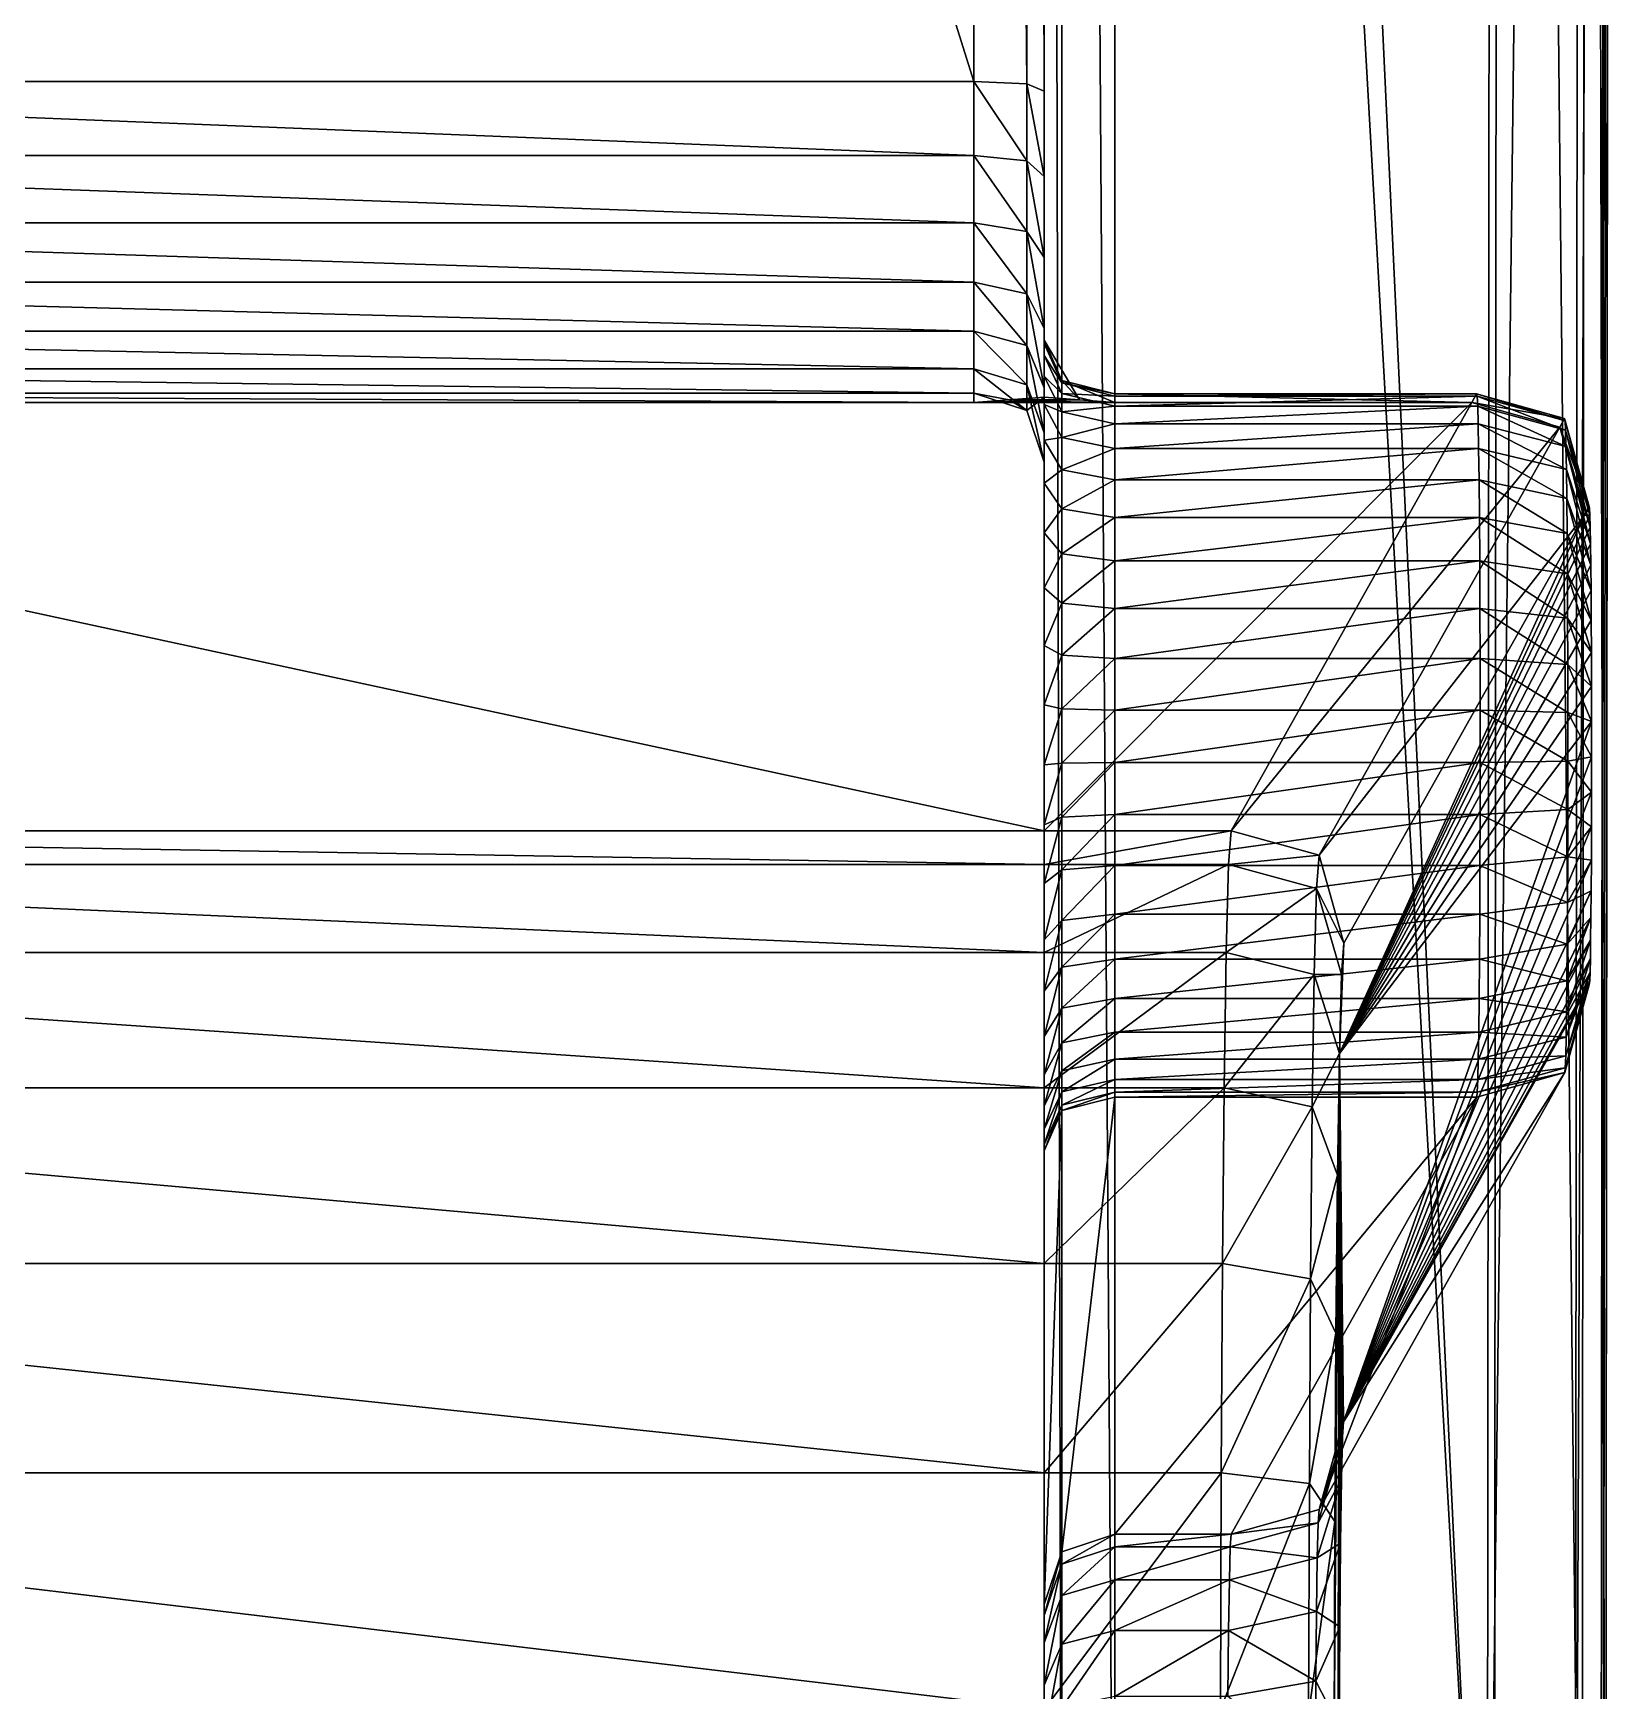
# Model space of a CAD drawing. Header units: metres. Extents: x -3624 to 1108, y -1406 to 909.
# Drawn here: x 1085.08 to 1107.54, y 517.28 to 540.84 of the extents above; entities that cross this region are included whole.
import ezdxf

# ---------------------------------------------------------------- set-up
doc = ezdxf.new("R2010")
doc.units = ezdxf.units.M

msp = doc.modelspace()

# ---------------------------------------------------------------- linework, layer by layer
for points in [[(1099.455, 508.727, 368.046), (1099.455, 785.077, 377.504), (1099.455, 899.025, 366.645)], [(1099.455, 508.727, 368.046), (1099.455, 899.025, 366.645), (1099.455, 874.83, 359.143)], [(1099.455, 508.727, 368.046), (1099.455, 874.83, 359.143), (1099.455, 874.009, 358.873)], [(1099.455, 508.727, 368.046), (1099.455, 874.009, 358.873), (1099.455, 873.226, 358.481)], [(1099.455, 763.264, 360.582), (1099.455, 508.727, 368.046), (1099.455, 873.226, 358.481)], [(1099.455, 509.396, 368.231), (1099.455, 647.085, 378.605), (1099.455, 785.077, 377.504)], [(1099.455, 509.035, 368.174), (1099.455, 509.396, 368.231), (1099.455, 785.077, 377.504)], [(1099.455, 508.727, 368.046), (1099.455, 509.035, 368.174), (1099.455, 785.077, 377.504)], [(1099.455, 763.264, 360.582), (1099.455, 759.889, 360.604), (1099.455, 508.727, 368.046)], [(1099.455, 759.889, 360.604), (1099.455, 647.079, 360.604), (1099.455, 508.727, 368.046)], [(1099.455, 509.396, 368.231), (1099.455, 632.676, 378.246), (1099.455, 647.085, 378.605)], [(1099.455, 647.079, 360.604), (1099.455, 643.704, 360.582), (1099.455, 508.727, 368.046)], [(1099.455, 643.704, 360.582), (1099.455, 640.326, 360.52), (1099.455, 508.727, 368.046)], [(1099.455, 640.326, 360.52), (1099.455, 636.949, 360.414), (1099.455, 508.727, 368.046)], [(1099.455, 636.949, 360.414), (1099.455, 633.574, 360.268), (1099.455, 508.727, 368.046)], [(1099.455, 633.574, 360.268), (1099.455, 630.201, 360.078), (1099.455, 508.727, 368.046)], [(1099.455, 509.396, 368.231), (1099.455, 625.485, 377.797), (1099.455, 632.676, 378.246)], [(1107.365, 509.109, 370.232), (1107.39, 501.162, 372.839), (1107.535, 632.208, 387.619)], [(1107.461, 621.672, 380.079), (1107.365, 509.109, 370.232), (1107.535, 632.208, 387.619)], [(1107.39, 501.162, 372.839), (1107.431, 508.689, 377.021), (1107.535, 632.208, 387.619)], [(1107.431, 508.689, 377.021), (1107.531, 624.783, 387.155), (1107.535, 632.208, 387.619)], [(1099.455, 630.201, 360.078), (1099.455, 626.83, 359.848), (1099.455, 508.727, 368.046)], [(1099.455, 626.83, 359.848), (1099.455, 623.466, 359.574), (1099.455, 532.138, 359.144)], [(1099.455, 626.83, 359.848), (1099.455, 532.138, 359.144), (1099.455, 508.727, 368.046)], [(1099.455, 509.396, 368.231), (1099.455, 621.891, 377.504), (1099.455, 625.485, 377.797)], [(1107.431, 508.689, 377.021), (1107.528, 621.07, 386.853), (1107.531, 624.783, 387.155)], [(1098.455, 540.155, 351.282), (1098.455, 623.55, 358.578), (1072.273, 623.55, 358.578)], [(1072.273, 623.55, 358.578), (1072.273, 540.155, 351.282), (1098.455, 540.155, 351.282)], [(1099.205, 540.12, 351.53), (1099.205, 623.529, 358.827), (1098.455, 623.55, 358.578)], [(1098.455, 623.55, 358.578), (1098.455, 540.155, 351.282), (1099.205, 540.12, 351.53)], [(1099.455, 540.015, 352.274), (1099.455, 623.466, 359.574), (1099.205, 623.529, 358.827)], [(1099.205, 623.529, 358.827), (1099.205, 540.12, 351.53), (1099.455, 540.015, 352.274)], [(1099.455, 623.466, 359.574), (1099.455, 540.015, 352.274), (1099.455, 535.055, 357.345)], [(1099.455, 623.466, 359.574), (1099.455, 535.055, 357.345), (1099.455, 534.445, 357.956)], [(1099.455, 623.466, 359.574), (1099.455, 534.445, 357.956), (1099.455, 533.742, 358.48)], [(1099.455, 623.466, 359.574), (1099.455, 533.742, 358.48), (1099.455, 532.958, 358.873)], [(1099.455, 623.466, 359.574), (1099.455, 532.958, 358.873), (1099.455, 532.138, 359.144)], [(1099.705, 509.35, 368.553), (1099.705, 621.828, 378.252), (1099.455, 621.891, 377.504)], [(1099.455, 621.891, 377.504), (1099.455, 509.396, 368.231), (1099.705, 509.35, 368.553)], [(1100.455, 509.335, 368.661), (1100.455, 621.807, 378.501), (1099.705, 621.828, 378.252)], [(1099.705, 621.828, 378.252), (1099.705, 509.35, 368.553), (1100.455, 509.335, 368.661)], [(1105.749, 509.335, 368.661), (1105.846, 621.807, 378.501), (1100.455, 621.807, 378.501)], [(1100.455, 621.807, 378.501), (1100.455, 509.335, 368.661), (1105.749, 509.335, 368.661)], [(1107.099, 621.777, 378.837), (1105.846, 621.807, 378.501), (1105.749, 509.335, 368.661)], [(1105.749, 509.335, 368.661), (1107.002, 509.286, 368.996), (1107.099, 621.777, 378.837)], [(1107.461, 621.672, 380.079), (1107.099, 621.777, 378.837), (1107.002, 509.286, 368.996)], [(1107.002, 509.286, 368.996), (1107.365, 509.109, 370.232), (1107.461, 621.672, 380.079)], [(1107.19, 620.964, 388.102), (1107.528, 621.07, 386.853), (1107.431, 508.689, 377.021)], [(1099.455, 620.935, 388.463), (1099.455, 508.463, 378.623), (1071.273, 508.463, 378.623)], [(1071.273, 508.463, 378.623), (1071.273, 620.935, 388.463), (1099.455, 620.935, 388.463)], [(1099.455, 620.935, 388.463), (1105.943, 620.935, 388.463), (1105.847, 508.463, 378.623)], [(1105.847, 508.463, 378.623), (1099.455, 508.463, 378.623), (1099.455, 620.935, 388.463)], [(1107.093, 508.513, 378.264), (1105.847, 508.463, 378.623), (1105.943, 620.935, 388.463)], [(1105.943, 620.935, 388.463), (1107.19, 620.964, 388.102), (1107.093, 508.513, 378.264)], [(1107.431, 508.689, 377.021), (1107.093, 508.513, 378.264), (1107.19, 620.964, 388.102)], [(1098.455, 539.103, 351.074), (1098.455, 540.155, 351.282), (1072.273, 540.155, 351.282)], [(1072.273, 540.155, 351.282), (1072.273, 539.103, 351.074), (1098.455, 539.103, 351.074)], [(1098.455, 540.155, 351.282), (1098.455, 539.103, 351.074), (1099.205, 539.028, 351.315)], [(1099.205, 539.028, 351.315), (1099.205, 540.12, 351.53), (1098.455, 540.155, 351.282)], [(1099.455, 538.804, 352.035), (1099.455, 540.015, 352.274), (1099.205, 540.12, 351.53)], [(1099.205, 540.12, 351.53), (1099.205, 539.028, 351.315), (1099.455, 538.804, 352.035)], [(1099.455, 540.015, 352.274), (1099.455, 538.804, 352.035), (1099.455, 535.055, 357.345)], [(1098.455, 538.145, 350.661), (1098.455, 539.103, 351.074), (1072.273, 539.103, 351.074)], [(1072.273, 539.103, 351.074), (1072.273, 538.145, 350.661), (1098.455, 538.145, 350.661)], [(1099.205, 538.021, 350.88), (1099.205, 539.028, 351.315), (1098.455, 539.103, 351.074)], [(1098.455, 539.103, 351.074), (1098.455, 538.145, 350.661), (1099.205, 538.021, 350.88)], [(1099.455, 537.652, 351.537), (1099.455, 538.804, 352.035), (1099.205, 539.028, 351.315)], [(1099.205, 539.028, 351.315), (1099.205, 538.021, 350.88), (1099.455, 537.652, 351.537)], [(1099.455, 538.804, 352.035), (1099.455, 537.652, 351.537), (1099.455, 535.565, 356.657)], [(1099.455, 538.804, 352.035), (1099.455, 535.565, 356.657), (1099.455, 535.055, 357.345)], [(1098.455, 537.304, 350.067), (1098.455, 538.145, 350.661), (1072.273, 538.145, 350.661)], [(1072.273, 538.145, 350.661), (1072.273, 537.304, 350.067), (1098.455, 537.304, 350.067)], [(1099.205, 537.138, 350.256), (1099.205, 538.021, 350.88), (1098.455, 538.145, 350.661)], [(1098.455, 538.145, 350.661), (1098.455, 537.304, 350.067), (1099.205, 537.138, 350.256)], [(1099.455, 536.643, 350.824), (1099.455, 537.652, 351.537), (1099.205, 538.021, 350.88)], [(1099.205, 538.021, 350.88), (1099.205, 537.138, 350.256), (1099.455, 536.643, 350.824)], [(1099.455, 537.652, 351.537), (1099.455, 536.643, 350.824), (1099.455, 536.258, 355.098)], [(1099.455, 537.652, 351.537), (1099.455, 536.258, 355.098), (1099.455, 535.968, 355.904)], [(1099.455, 537.652, 351.537), (1099.455, 535.968, 355.904), (1099.455, 535.565, 356.657)], [(1098.455, 536.604, 349.316), (1098.455, 537.304, 350.067), (1072.273, 537.304, 350.067)], [(1072.273, 537.304, 350.067), (1072.273, 536.604, 349.316), (1098.455, 536.604, 349.316)], [(1099.205, 536.404, 349.468), (1099.205, 537.138, 350.256), (1098.455, 537.304, 350.067)], [(1098.455, 537.304, 350.067), (1098.455, 536.604, 349.316), (1099.205, 536.404, 349.468)], [(1099.455, 535.803, 349.923), (1099.455, 536.643, 350.824), (1099.205, 537.138, 350.256)], [(1099.205, 537.138, 350.256), (1099.205, 536.404, 349.468), (1099.455, 535.803, 349.923)], [(1098.455, 536.07, 348.437), (1098.455, 536.604, 349.316), (1072.273, 536.604, 349.316)], [(1072.273, 536.604, 349.316), (1072.273, 536.07, 348.437), (1098.455, 536.07, 348.437)], [(1099.205, 535.843, 348.545), (1099.205, 536.404, 349.468), (1098.455, 536.604, 349.316)], [(1098.455, 536.604, 349.316), (1098.455, 536.07, 348.437), (1099.205, 535.843, 348.545)], [(1099.455, 536.643, 350.824), (1099.455, 535.803, 349.923), (1099.455, 536.429, 354.251)], [(1099.455, 536.643, 350.824), (1099.455, 536.429, 354.251), (1099.455, 536.258, 355.098)], [(1099.455, 534.746, 347.681), (1099.455, 535.668, 347.457), (1099.455, 536.477, 353.411)], [(1099.455, 535.161, 348.867), (1099.455, 534.746, 347.681), (1099.455, 536.477, 353.411)], [(1099.455, 535.161, 348.867), (1099.455, 536.477, 353.411), (1099.455, 536.429, 354.251)], [(1099.455, 536.429, 354.251), (1099.455, 536.477, 353.411), (1099.705, 535.905, 353.404)], [(1099.955, 535.63, 346.923), (1099.705, 535.905, 353.404), (1099.455, 536.477, 353.411)], [(1099.455, 536.477, 353.411), (1099.455, 535.668, 347.457), (1099.955, 535.63, 346.923)], [(1099.455, 535.161, 348.867), (1099.455, 535.803, 349.923), (1099.205, 536.404, 349.468)], [(1099.205, 536.404, 349.468), (1099.205, 535.843, 348.545), (1099.455, 535.161, 348.867)], [(1099.455, 535.803, 349.923), (1099.455, 535.161, 348.867), (1099.455, 536.429, 354.251)], [(1099.455, 536.258, 355.098), (1099.455, 536.429, 354.251), (1099.705, 535.87, 354.185)], [(1099.705, 535.905, 353.404), (1099.705, 535.87, 354.185), (1099.455, 536.429, 354.251)], [(1099.455, 535.968, 355.904), (1099.455, 536.258, 355.098), (1099.705, 535.719, 354.95)], [(1099.705, 535.87, 354.185), (1099.705, 535.719, 354.95), (1099.455, 536.258, 355.098)], [(1098.455, 535.725, 347.451), (1098.455, 536.07, 348.437), (1072.273, 536.07, 348.437)], [(1072.273, 536.07, 348.437), (1072.273, 535.725, 347.451), (1098.455, 535.725, 347.451)], [(1099.205, 535.48, 347.509), (1099.205, 535.843, 348.545), (1098.455, 536.07, 348.437)], [(1098.455, 536.07, 348.437), (1098.455, 535.725, 347.451), (1099.205, 535.48, 347.509)], [(1099.455, 534.746, 347.681), (1099.455, 535.161, 348.867), (1099.205, 535.843, 348.545)], [(1099.205, 535.843, 348.545), (1099.205, 535.48, 347.509), (1099.455, 534.746, 347.681)], [(1099.455, 535.565, 356.657), (1099.455, 535.968, 355.904), (1099.705, 535.458, 355.678)], [(1099.705, 535.719, 354.95), (1099.705, 535.458, 355.678), (1099.455, 535.968, 355.904)], [(1099.705, 535.87, 354.185), (1099.705, 535.905, 353.404), (1100.455, 535.714, 353.401)], [(1100.455, 535.592, 346.388), (1100.455, 535.714, 353.401), (1099.705, 535.905, 353.404)], [(1099.705, 535.905, 353.404), (1099.955, 535.63, 346.923), (1100.455, 535.592, 346.388)], [(1099.705, 535.719, 354.95), (1099.705, 535.87, 354.185), (1100.455, 535.683, 354.163)], [(1100.455, 535.714, 353.401), (1100.455, 535.683, 354.163), (1099.705, 535.87, 354.185)], [(1070.273, 535.592, 346.388), (1065.197, 535.592, 346.388), (1105.53, 535.592, 346.388)], [(1099.455, 535.592, 346.388), (1105.53, 535.592, 346.388), (1065.197, 535.592, 346.388)], [(1065.197, 535.592, 346.388), (1071.273, 535.592, 346.388), (1099.455, 535.592, 346.388)], [(1071.273, 535.592, 346.388), (1070.273, 535.592, 346.388), (1100.455, 535.592, 346.388)], [(1105.53, 535.592, 346.388), (1100.455, 535.592, 346.388), (1070.273, 535.592, 346.388)], [(1072.273, 535.592, 346.388), (1071.273, 535.592, 346.388), (1099.455, 535.592, 346.388)], [(1100.455, 535.592, 346.388), (1099.455, 535.592, 346.388), (1071.273, 535.592, 346.388)], [(1099.455, 529.506, -2.281), (1099.455, 535.592, 346.388), (1071.273, 535.592, 346.388)], [(1071.273, 535.592, 346.388), (1071.273, 529.506, -2.281), (1099.455, 529.506, -2.281)], [(1098.455, 535.592, 346.388), (1098.455, 535.725, 347.451), (1072.273, 535.725, 347.451)], [(1072.273, 535.725, 347.451), (1072.273, 535.592, 346.388), (1098.455, 535.592, 346.388)], [(1099.455, 535.592, 346.388), (1098.455, 535.592, 346.388), (1072.273, 535.592, 346.388)], [(1098.955, 535.63, 346.923), (1099.205, 535.48, 347.509), (1098.455, 535.725, 347.451)], [(1098.455, 535.725, 347.451), (1098.455, 535.592, 346.388), (1098.955, 535.63, 346.923)], [(1098.455, 535.592, 346.388), (1099.205, 535.611, 346.655), (1098.955, 535.63, 346.923)], [(1098.455, 535.592, 346.388), (1099.455, 535.592, 346.388), (1099.205, 535.611, 346.655)], [(1099.205, 535.48, 347.509), (1098.955, 535.63, 346.923), (1099.455, 535.668, 347.457)], [(1099.955, 535.63, 346.923), (1099.455, 535.668, 347.457), (1098.955, 535.63, 346.923)], [(1098.955, 535.63, 346.923), (1099.205, 535.611, 346.655), (1099.955, 535.63, 346.923)], [(1099.455, 535.668, 347.457), (1099.455, 534.746, 347.681), (1099.205, 535.48, 347.509)], [(1100.455, 535.592, 346.388), (1099.955, 535.63, 346.923), (1099.205, 535.611, 346.655)], [(1099.205, 535.611, 346.655), (1099.455, 535.592, 346.388), (1100.455, 535.592, 346.388)], [(1099.455, 529.506, -2.281), (1102.109, 529.506, -2.281), (1105.53, 535.592, 346.388)], [(1105.53, 535.592, 346.388), (1099.455, 535.592, 346.388), (1099.455, 529.506, -2.281)], [(1099.455, 535.055, 357.345), (1099.455, 535.565, 356.657), (1099.705, 535.095, 356.358)], [(1099.705, 535.458, 355.678), (1099.705, 535.095, 356.358), (1099.455, 535.565, 356.657)], [(1099.705, 535.458, 355.678), (1099.705, 535.719, 354.95), (1100.455, 535.539, 354.901)], [(1100.455, 535.683, 354.163), (1100.455, 535.539, 354.901), (1099.705, 535.719, 354.95)], [(1100.455, 535.539, 354.901), (1100.455, 535.289, 355.603), (1099.705, 535.458, 355.678)], [(1105.599, 535.714, 353.401), (1105.607, 535.683, 354.163), (1100.455, 535.683, 354.163)], [(1100.455, 535.683, 354.163), (1100.455, 535.714, 353.401), (1105.599, 535.714, 353.401)], [(1105.53, 535.592, 346.388), (1105.599, 535.714, 353.401), (1100.455, 535.714, 353.401)], [(1100.455, 535.714, 353.401), (1100.455, 535.592, 346.388), (1105.53, 535.592, 346.388)], [(1105.607, 535.683, 354.163), (1105.614, 535.539, 354.901), (1100.455, 535.539, 354.901)], [(1100.455, 535.539, 354.901), (1100.455, 535.683, 354.163), (1105.607, 535.683, 354.163)], [(1105.614, 535.539, 354.901), (1105.621, 535.289, 355.603), (1100.455, 535.289, 355.603)], [(1100.455, 535.289, 355.603), (1100.455, 535.539, 354.901), (1105.614, 535.539, 354.901)], [(1106.78, 535.242, 346.382), (1105.53, 535.592, 346.388), (1102.109, 529.506, -2.281)], [(1106.849, 535.364, 353.385), (1105.599, 535.714, 353.401), (1105.53, 535.592, 346.388)], [(1105.53, 535.592, 346.388), (1106.78, 535.242, 346.382), (1106.849, 535.364, 353.385)], [(1106.856, 535.334, 354.11), (1105.607, 535.683, 354.163), (1105.599, 535.714, 353.401)], [(1105.599, 535.714, 353.401), (1106.849, 535.364, 353.385), (1106.856, 535.334, 354.11)], [(1106.863, 535.201, 354.796), (1105.614, 535.539, 354.901), (1105.607, 535.683, 354.163)], [(1105.607, 535.683, 354.163), (1106.856, 535.334, 354.11), (1106.863, 535.201, 354.796)], [(1106.869, 534.968, 355.448), (1105.621, 535.289, 355.603), (1105.614, 535.539, 354.901)], [(1105.614, 535.539, 354.901), (1106.863, 535.201, 354.796), (1106.869, 534.968, 355.448)], [(1099.705, 535.095, 356.358), (1099.705, 535.458, 355.678), (1100.455, 535.289, 355.603)], [(1100.455, 535.289, 355.603), (1100.455, 534.937, 356.258), (1099.705, 535.095, 356.358)], [(1105.621, 535.289, 355.603), (1105.627, 534.937, 356.258), (1100.455, 534.937, 356.258)], [(1100.455, 534.937, 356.258), (1100.455, 535.289, 355.603), (1105.621, 535.289, 355.603)], [(1106.875, 534.641, 356.058), (1105.627, 534.937, 356.258), (1105.621, 535.289, 355.603)], [(1105.621, 535.289, 355.603), (1106.869, 534.968, 355.448), (1106.875, 534.641, 356.058)], [(1107.199, 534.114, 353.367), (1106.849, 535.364, 353.385), (1106.78, 535.242, 346.382)], [(1107.205, 534.089, 353.96), (1106.856, 535.334, 354.11), (1106.849, 535.364, 353.385)], [(1106.849, 535.364, 353.385), (1107.199, 534.114, 353.367), (1107.205, 534.089, 353.96)], [(1107.21, 533.992, 354.461), (1106.863, 535.201, 354.796), (1106.856, 535.334, 354.11)], [(1106.856, 535.334, 354.11), (1107.205, 534.089, 353.96), (1107.21, 533.992, 354.461)], [(1099.705, 535.095, 356.358), (1099.705, 534.633, 356.978), (1099.455, 535.055, 357.345)], [(1099.455, 534.445, 357.956), (1099.455, 535.055, 357.345), (1099.705, 534.633, 356.978)], [(1099.705, 534.633, 356.978), (1099.705, 535.095, 356.358), (1100.455, 534.937, 356.258)], [(1102.109, 529.506, -2.281), (1103.359, 529.157, -2.267), (1106.78, 535.242, 346.382)], [(1107.131, 533.992, 346.4), (1106.78, 535.242, 346.382), (1103.359, 529.157, -2.267)], [(1106.78, 535.242, 346.382), (1107.131, 533.992, 346.4), (1107.199, 534.114, 353.367)], [(1107.214, 533.822, 354.937), (1106.869, 534.968, 355.448), (1106.863, 535.201, 354.796)], [(1106.863, 535.201, 354.796), (1107.21, 533.992, 354.461), (1107.214, 533.822, 354.937)], [(1100.455, 534.937, 356.258), (1100.455, 534.492, 356.856), (1099.705, 534.633, 356.978)], [(1105.627, 534.937, 356.258), (1105.633, 534.492, 356.856), (1100.455, 534.492, 356.856)], [(1100.455, 534.492, 356.856), (1100.455, 534.937, 356.258), (1105.627, 534.937, 356.258)], [(1106.881, 534.228, 356.613), (1105.633, 534.492, 356.856), (1105.627, 534.937, 356.258)], [(1105.627, 534.937, 356.258), (1106.875, 534.641, 356.058), (1106.881, 534.228, 356.613)], [(1107.219, 533.583, 355.382), (1106.875, 534.641, 356.058), (1106.869, 534.968, 355.448)], [(1106.869, 534.968, 355.448), (1107.214, 533.822, 354.937), (1107.219, 533.583, 355.382)], [(1099.705, 534.633, 356.978), (1099.705, 534.08, 357.527), (1099.455, 534.445, 357.956)], [(1099.705, 534.08, 357.527), (1099.705, 534.633, 356.978), (1100.455, 534.492, 356.856)], [(1107.223, 533.281, 355.788), (1106.881, 534.228, 356.613), (1106.875, 534.641, 356.058)], [(1106.875, 534.641, 356.058), (1107.219, 533.583, 355.382), (1107.223, 533.281, 355.788)], [(1099.455, 533.742, 358.48), (1099.455, 534.445, 357.956), (1099.705, 534.08, 357.527)], [(1100.455, 534.492, 356.856), (1100.455, 533.958, 357.384), (1099.705, 534.08, 357.527)], [(1105.633, 534.492, 356.856), (1105.638, 533.958, 357.384), (1100.455, 533.958, 357.384)], [(1100.455, 533.958, 357.384), (1100.455, 534.492, 356.856), (1105.633, 534.492, 356.856)], [(1106.886, 533.731, 357.105), (1105.638, 533.958, 357.384), (1105.633, 534.492, 356.856)], [(1105.633, 534.492, 356.856), (1106.881, 534.228, 356.613), (1106.886, 533.731, 357.105)], [(1107.226, 532.919, 356.146), (1106.886, 533.731, 357.105), (1106.881, 534.228, 356.613)], [(1106.881, 534.228, 356.613), (1107.223, 533.281, 355.788), (1107.226, 532.919, 356.146)], [(1107.205, 534.089, 353.96), (1107.199, 534.114, 353.367), (1107.131, 533.992, 346.4)], [(1099.705, 534.08, 357.527), (1099.705, 533.443, 357.994), (1099.455, 533.742, 358.48)], [(1099.705, 533.443, 357.994), (1099.705, 534.08, 357.527), (1100.455, 533.958, 357.384)], [(1100.455, 533.958, 357.384), (1100.455, 533.343, 357.832), (1099.705, 533.443, 357.994)], [(1105.638, 533.958, 357.384), (1105.643, 533.343, 357.832), (1100.455, 533.343, 357.832)], [(1100.455, 533.343, 357.832), (1100.455, 533.958, 357.384), (1105.638, 533.958, 357.384)], [(1103.359, 529.157, -2.267), (1103.71, 527.908, -2.177), (1107.131, 533.992, 346.4)], [(1107.131, 533.992, 346.4), (1103.71, 527.908, -2.177), (1103.648, 526.34, -8.534)], [(1107.21, 533.992, 354.461), (1107.131, 533.992, 346.4), (1103.648, 526.34, -8.534)], [(1107.214, 533.822, 354.937), (1107.21, 533.992, 354.461), (1103.648, 526.34, -8.534)], [(1106.89, 533.159, 357.521), (1105.643, 533.343, 357.832), (1105.638, 533.958, 357.384)], [(1105.638, 533.958, 357.384), (1106.886, 533.731, 357.105), (1106.89, 533.159, 357.521)], [(1107.21, 533.992, 354.461), (1107.205, 534.089, 353.96), (1107.131, 533.992, 346.4)], [(1099.455, 532.958, 358.873), (1099.455, 533.742, 358.48), (1099.705, 533.443, 357.994)], [(1107.219, 533.583, 355.382), (1107.214, 533.822, 354.937), (1103.648, 526.34, -8.534)], [(1107.229, 532.5, 356.451), (1106.89, 533.159, 357.521), (1106.886, 533.731, 357.105)], [(1106.886, 533.731, 357.105), (1107.226, 532.919, 356.146), (1107.229, 532.5, 356.451)], [(1099.705, 533.443, 357.994), (1099.705, 532.739, 358.355), (1099.455, 532.958, 358.873)], [(1099.705, 532.739, 358.355), (1099.705, 533.443, 357.994), (1100.455, 533.343, 357.832)], [(1107.223, 533.281, 355.788), (1107.219, 533.583, 355.382), (1103.648, 526.34, -8.534)], [(1100.455, 533.343, 357.832), (1100.455, 532.666, 358.182), (1099.705, 532.739, 358.355)], [(1105.643, 533.343, 357.832), (1105.646, 532.666, 358.182), (1100.455, 532.666, 358.182)], [(1100.455, 532.666, 358.182), (1100.455, 533.343, 357.832), (1105.643, 533.343, 357.832)], [(1107.226, 532.919, 356.146), (1107.223, 533.281, 355.788), (1103.648, 526.34, -8.534)], [(1106.893, 532.529, 357.846), (1105.646, 532.666, 358.182), (1105.643, 533.343, 357.832)], [(1105.643, 533.343, 357.832), (1106.89, 533.159, 357.521), (1106.893, 532.529, 357.846)], [(1107.232, 532.04, 356.688), (1106.893, 532.529, 357.846), (1106.89, 533.159, 357.521)], [(1106.89, 533.159, 357.521), (1107.229, 532.5, 356.451), (1107.232, 532.04, 356.688)], [(1099.455, 532.138, 359.144), (1099.455, 532.958, 358.873), (1099.705, 532.739, 358.355)], [(1107.229, 532.5, 356.451), (1107.226, 532.919, 356.146), (1103.648, 526.34, -8.534)], [(1099.705, 532.739, 358.355), (1099.705, 532, 358.602), (1099.455, 532.138, 359.144)], [(1099.705, 532, 358.602), (1099.705, 532.739, 358.355), (1100.455, 532.666, 358.182)], [(1100.455, 532.666, 358.182), (1100.455, 531.954, 358.421), (1099.705, 532, 358.602)], [(1105.646, 532.666, 358.182), (1105.649, 531.954, 358.421), (1100.455, 531.954, 358.421)], [(1100.455, 531.954, 358.421), (1100.455, 532.666, 358.182), (1105.646, 532.666, 358.182)], [(1107.232, 532.04, 356.688), (1107.229, 532.5, 356.451), (1103.648, 526.34, -8.534)], [(1106.895, 531.867, 358.069), (1105.649, 531.954, 358.421), (1105.646, 532.666, 358.182)], [(1105.646, 532.666, 358.182), (1106.893, 532.529, 357.846), (1106.895, 531.867, 358.069)], [(1107.233, 531.557, 356.851), (1106.895, 531.867, 358.069), (1106.893, 532.529, 357.846)], [(1106.893, 532.529, 357.846), (1107.232, 532.04, 356.688), (1107.233, 531.557, 356.851)], [(1099.455, 532.138, 359.144), (1099.455, 531.294, 359.291), (1099.455, 508.727, 368.046)], [(1099.455, 531.294, 359.291), (1099.455, 532.138, 359.144), (1099.705, 532, 358.602)], [(1099.705, 532, 358.602), (1099.705, 531.238, 358.736), (1099.455, 531.294, 359.291)], [(1099.705, 531.238, 358.736), (1099.705, 532, 358.602), (1100.455, 531.954, 358.421)], [(1107.233, 531.557, 356.851), (1107.232, 532.04, 356.688), (1103.648, 526.34, -8.534)], [(1100.455, 531.954, 358.421), (1100.455, 531.22, 358.551), (1099.705, 531.238, 358.736)], [(1105.649, 531.954, 358.421), (1105.65, 531.22, 358.551), (1100.455, 531.22, 358.551)], [(1100.455, 531.22, 358.551), (1100.455, 531.954, 358.421), (1105.649, 531.954, 358.421)], [(1106.896, 531.185, 358.19), (1105.65, 531.22, 358.551), (1105.649, 531.954, 358.421)], [(1105.649, 531.954, 358.421), (1106.895, 531.867, 358.069), (1106.896, 531.185, 358.19)], [(1107.234, 531.059, 356.939), (1106.896, 531.185, 358.19), (1106.895, 531.867, 358.069)], [(1106.895, 531.867, 358.069), (1107.233, 531.557, 356.851), (1107.234, 531.059, 356.939)], [(1107.234, 531.059, 356.939), (1107.233, 531.557, 356.851), (1103.648, 526.34, -8.534)], [(1099.455, 531.294, 359.291), (1099.455, 530.441, 359.313), (1099.455, 508.727, 368.046)], [(1099.455, 530.441, 359.313), (1099.455, 531.294, 359.291), (1099.705, 531.238, 358.736)], [(1099.705, 531.238, 358.736), (1099.705, 530.468, 358.756), (1099.455, 530.441, 359.313)], [(1099.705, 530.468, 358.756), (1099.705, 531.238, 358.736), (1100.455, 531.22, 358.551)], [(1100.455, 531.22, 358.551), (1100.455, 530.477, 358.571), (1099.705, 530.468, 358.756)], [(1105.65, 531.22, 358.551), (1105.65, 530.477, 358.571), (1100.455, 530.477, 358.571)], [(1100.455, 530.477, 358.571), (1100.455, 531.22, 358.551), (1105.65, 531.22, 358.551)], [(1103.709, 521.106, -2.24), (1107.234, 531.059, 356.939), (1103.648, 526.34, -8.534)], [(1103.709, 521.106, -2.24), (1107.234, 530.554, 356.953), (1107.234, 531.059, 356.939)], [(1106.897, 530.493, 358.208), (1105.65, 530.477, 358.571), (1105.65, 531.22, 358.551)], [(1105.65, 531.22, 358.551), (1106.896, 531.185, 358.19), (1106.897, 530.493, 358.208)], [(1107.234, 530.554, 356.953), (1106.897, 530.493, 358.208), (1106.896, 531.185, 358.19)], [(1106.896, 531.185, 358.19), (1107.234, 531.059, 356.939), (1107.234, 530.554, 356.953)], [(1099.705, 530.468, 358.756), (1099.705, 529.7, 358.662), (1099.455, 529.59, 359.211)], [(1099.455, 529.59, 359.211), (1099.455, 530.441, 359.313), (1099.705, 530.468, 358.756)], [(1099.455, 530.441, 359.313), (1099.455, 529.59, 359.211), (1099.455, 508.727, 368.046)], [(1100.455, 530.477, 358.571), (1100.455, 529.737, 358.48), (1099.705, 529.7, 358.662)], [(1099.705, 529.7, 358.662), (1099.705, 530.468, 358.756), (1100.455, 530.477, 358.571)], [(1105.65, 530.477, 358.571), (1105.649, 529.737, 358.48), (1100.455, 529.737, 358.48)], [(1100.455, 529.737, 358.48), (1100.455, 530.477, 358.571), (1105.65, 530.477, 358.571)], [(1103.709, 521.106, -2.24), (1107.234, 530.052, 356.891), (1107.234, 530.554, 356.953)], [(1106.896, 529.806, 358.123), (1105.649, 529.737, 358.48), (1105.65, 530.477, 358.571)], [(1105.65, 530.477, 358.571), (1106.897, 530.493, 358.208), (1106.896, 529.806, 358.123)], [(1107.234, 530.052, 356.891), (1106.896, 529.806, 358.123), (1106.897, 530.493, 358.208)], [(1106.897, 530.493, 358.208), (1107.234, 530.554, 356.953), (1107.234, 530.052, 356.891)], [(1103.709, 521.106, -2.24), (1107.232, 529.561, 356.754), (1107.234, 530.052, 356.891)], [(1106.896, 529.806, 358.123), (1107.234, 530.052, 356.891), (1107.232, 529.561, 356.754)], [(1099.705, 529.7, 358.662), (1099.705, 528.949, 358.454), (1099.455, 528.757, 358.984)], [(1099.455, 528.757, 358.984), (1099.455, 529.59, 359.211), (1099.705, 529.7, 358.662)], [(1100.455, 529.737, 358.48), (1100.455, 529.013, 358.278), (1099.705, 528.949, 358.454)], [(1099.705, 528.949, 358.454), (1099.705, 529.7, 358.662), (1100.455, 529.737, 358.48)], [(1105.649, 529.737, 358.48), (1105.647, 529.013, 358.278), (1100.455, 529.013, 358.278)], [(1100.455, 529.013, 358.278), (1100.455, 529.737, 358.48), (1105.649, 529.737, 358.48)], [(1106.894, 529.133, 357.935), (1105.647, 529.013, 358.278), (1105.649, 529.737, 358.48)], [(1105.649, 529.737, 358.48), (1106.896, 529.806, 358.123), (1106.894, 529.133, 357.935)], [(1107.232, 529.561, 356.754), (1106.894, 529.133, 357.935), (1106.896, 529.806, 358.123)], [(1099.455, 529.025, -5.918), (1099.455, 529.506, -2.281), (1071.273, 529.506, -2.281)], [(1071.273, 529.506, -2.281), (1071.273, 529.025, -5.918), (1099.455, 529.025, -5.918)], [(1099.455, 529.59, 359.211), (1099.455, 528.757, 358.984), (1099.455, 508.727, 368.046)], [(1099.455, 529.025, -5.918), (1102.073, 529.025, -5.918), (1102.109, 529.506, -2.281)], [(1102.109, 529.506, -2.281), (1099.455, 529.506, -2.281), (1099.455, 529.025, -5.918)], [(1103.359, 529.157, -2.267), (1102.109, 529.506, -2.281), (1102.073, 529.025, -5.918)], [(1103.709, 521.106, -2.24), (1107.23, 529.089, 356.54), (1107.232, 529.561, 356.754)], [(1106.894, 529.133, 357.935), (1107.232, 529.561, 356.754), (1107.23, 529.089, 356.54)], [(1102.073, 529.025, -5.918), (1103.324, 528.683, -5.845), (1103.359, 529.157, -2.267)], [(1103.71, 527.908, -2.177), (1103.359, 529.157, -2.267), (1103.324, 528.683, -5.845)], [(1099.455, 527.775, -9.247), (1099.455, 529.025, -5.918), (1071.273, 529.025, -5.918)], [(1071.273, 529.025, -5.918), (1071.273, 527.775, -9.247), (1099.455, 527.775, -9.247)], [(1099.455, 527.775, -9.247), (1102.04, 527.775, -9.247), (1102.073, 529.025, -5.918)], [(1102.073, 529.025, -5.918), (1099.455, 529.025, -5.918), (1099.455, 527.775, -9.247)], [(1099.705, 528.949, 358.454), (1099.705, 528.228, 358.131), (1099.455, 527.954, 358.632)], [(1099.455, 527.954, 358.632), (1099.455, 528.757, 358.984), (1099.705, 528.949, 358.454)], [(1100.455, 529.013, 358.278), (1100.455, 528.319, 357.964), (1099.705, 528.228, 358.131)], [(1099.705, 528.228, 358.131), (1099.705, 528.949, 358.454), (1100.455, 529.013, 358.278)], [(1105.647, 529.013, 358.278), (1105.644, 528.319, 357.964), (1100.455, 528.319, 357.964)], [(1100.455, 528.319, 357.964), (1100.455, 529.013, 358.278), (1105.647, 529.013, 358.278)], [(1103.324, 528.683, -5.845), (1102.073, 529.025, -5.918), (1102.04, 527.775, -9.247)], [(1103.709, 521.106, -2.24), (1107.227, 528.654, 356.258), (1107.23, 529.089, 356.54)], [(1106.891, 528.487, 357.644), (1105.644, 528.319, 357.964), (1105.647, 529.013, 358.278)], [(1105.647, 529.013, 358.278), (1106.894, 529.133, 357.935), (1106.891, 528.487, 357.644)], [(1107.23, 529.089, 356.54), (1106.891, 528.487, 357.644), (1106.894, 529.133, 357.935)], [(1106.891, 528.487, 357.644), (1107.23, 529.089, 356.54), (1107.227, 528.654, 356.258)], [(1099.455, 528.757, 358.984), (1099.455, 527.954, 358.632), (1099.455, 508.727, 368.046)], [(1102.04, 527.775, -9.247), (1103.292, 527.461, -9.1), (1103.324, 528.683, -5.845)], [(1103.677, 527.463, -5.542), (1103.324, 528.683, -5.845), (1103.292, 527.461, -9.1)], [(1103.324, 528.683, -5.845), (1103.677, 527.463, -5.542), (1103.71, 527.908, -2.177)], [(1103.709, 521.106, -2.24), (1107.224, 528.274, 355.919), (1107.227, 528.654, 356.258)], [(1105.644, 528.319, 357.964), (1106.891, 528.487, 357.644), (1106.887, 527.894, 357.257)], [(1107.227, 528.654, 356.258), (1106.887, 527.894, 357.257), (1106.891, 528.487, 357.644)], [(1106.887, 527.894, 357.257), (1107.227, 528.654, 356.258), (1107.224, 528.274, 355.919)], [(1099.705, 528.228, 358.131), (1099.705, 527.566, 357.698), (1099.455, 527.224, 358.146)], [(1099.455, 527.224, 358.146), (1099.455, 527.954, 358.632), (1099.705, 528.228, 358.131)], [(1100.455, 528.319, 357.964), (1100.455, 527.68, 357.549), (1099.705, 527.566, 357.698)], [(1099.705, 527.566, 357.698), (1099.705, 528.228, 358.131), (1100.455, 528.319, 357.964)], [(1105.644, 528.319, 357.964), (1105.64, 527.68, 357.549), (1100.455, 527.68, 357.549)], [(1100.455, 527.68, 357.549), (1100.455, 528.319, 357.964), (1105.644, 528.319, 357.964)], [(1103.709, 521.106, -2.24), (1107.22, 527.951, 355.53), (1107.224, 528.274, 355.919)], [(1106.887, 527.894, 357.257), (1105.64, 527.68, 357.549), (1105.644, 528.319, 357.964)], [(1107.224, 528.274, 355.919), (1106.883, 527.372, 356.793), (1106.887, 527.894, 357.257)], [(1106.883, 527.372, 356.793), (1107.224, 528.274, 355.919), (1107.22, 527.951, 355.53)], [(1099.455, 525.853, -12.175), (1099.455, 527.775, -9.247), (1071.273, 527.775, -9.247)], [(1071.273, 527.775, -9.247), (1071.273, 525.853, -12.175), (1099.455, 525.853, -12.175)], [(1099.455, 527.954, 358.632), (1099.455, 527.224, 358.146), (1099.455, 508.727, 368.046)], [(1099.455, 525.853, -12.175), (1102.012, 525.853, -12.175), (1102.04, 527.775, -9.247)], [(1102.04, 527.775, -9.247), (1099.455, 527.775, -9.247), (1099.455, 525.853, -12.175)], [(1103.292, 527.461, -9.1), (1102.04, 527.775, -9.247), (1102.012, 525.853, -12.175)], [(1103.71, 527.908, -2.177), (1103.677, 527.463, -5.542), (1103.648, 526.34, -8.534)], [(1103.709, 521.106, -2.24), (1107.216, 527.689, 355.097), (1107.22, 527.951, 355.53)], [(1105.64, 527.68, 357.549), (1106.887, 527.894, 357.257), (1106.883, 527.372, 356.793)], [(1107.22, 527.951, 355.53), (1106.877, 526.93, 356.26), (1106.883, 527.372, 356.793)], [(1106.877, 526.93, 356.26), (1107.22, 527.951, 355.53), (1107.216, 527.689, 355.097)], [(1099.705, 527.566, 357.698), (1099.705, 526.985, 357.178), (1099.455, 526.583, 357.566)], [(1099.455, 526.583, 357.566), (1099.455, 527.224, 358.146), (1099.705, 527.566, 357.698)], [(1100.455, 527.68, 357.549), (1100.455, 527.12, 357.049), (1099.705, 526.985, 357.178)], [(1099.705, 526.985, 357.178), (1099.705, 527.566, 357.698), (1100.455, 527.68, 357.549)], [(1105.64, 527.68, 357.549), (1105.635, 527.12, 357.049), (1100.455, 527.12, 357.049)], [(1100.455, 527.12, 357.049), (1100.455, 527.68, 357.549), (1105.64, 527.68, 357.549)], [(1103.709, 521.106, -2.24), (1107.212, 527.495, 354.63), (1107.216, 527.689, 355.097)], [(1106.883, 527.372, 356.793), (1105.635, 527.12, 357.049), (1105.64, 527.68, 357.549)], [(1107.216, 527.689, 355.097), (1106.872, 526.572, 355.668), (1106.877, 526.93, 356.26)], [(1106.872, 526.572, 355.668), (1107.216, 527.689, 355.097), (1107.212, 527.495, 354.63)], [(1102.012, 525.853, -12.175), (1103.264, 525.582, -11.964), (1103.292, 527.461, -9.1)], [(1103.648, 526.34, -8.534), (1103.292, 527.461, -9.1), (1103.264, 525.582, -11.964)], [(1103.292, 527.461, -9.1), (1103.648, 526.34, -8.534), (1103.677, 527.463, -5.542)], [(1103.709, 521.106, -2.24), (1107.207, 527.371, 354.136), (1107.212, 527.495, 354.63)], [(1103.709, 521.106, -2.24), (1107.201, 527.317, 353.559), (1107.207, 527.371, 354.136)], [(1106.852, 526.068, 353.632), (1107.201, 527.317, 353.559), (1103.709, 521.106, -2.24)], [(1105.635, 527.12, 357.049), (1106.883, 527.372, 356.793), (1106.877, 526.93, 356.26)], [(1107.201, 527.317, 353.559), (1106.852, 526.068, 353.632), (1106.859, 526.135, 354.351)], [(1107.207, 527.371, 354.136), (1106.859, 526.135, 354.351), (1106.865, 526.305, 355.028)], [(1106.859, 526.135, 354.351), (1107.207, 527.371, 354.136), (1107.201, 527.317, 353.559)], [(1107.212, 527.495, 354.63), (1106.865, 526.305, 355.028), (1106.872, 526.572, 355.668)], [(1106.865, 526.305, 355.028), (1107.212, 527.495, 354.63), (1107.207, 527.371, 354.136)], [(1099.455, 527.224, 358.146), (1099.455, 526.583, 357.566), (1099.455, 508.727, 368.046)], [(1100.455, 527.12, 357.049), (1100.455, 526.644, 356.475), (1099.705, 526.492, 356.583)], [(1099.705, 526.492, 356.583), (1099.705, 526.985, 357.178), (1100.455, 527.12, 357.049)], [(1105.635, 527.12, 357.049), (1105.629, 526.644, 356.475), (1100.455, 526.644, 356.475)], [(1100.455, 526.644, 356.475), (1100.455, 527.12, 357.049), (1105.635, 527.12, 357.049)], [(1106.877, 526.93, 356.26), (1105.629, 526.644, 356.475), (1105.635, 527.12, 357.049)], [(1099.705, 526.985, 357.178), (1099.705, 526.492, 356.583), (1099.455, 526.038, 356.906)], [(1099.455, 526.038, 356.906), (1099.455, 526.583, 357.566), (1099.705, 526.985, 357.178)], [(1105.629, 526.644, 356.475), (1106.877, 526.93, 356.26), (1106.872, 526.572, 355.668)], [(1099.455, 526.583, 357.566), (1099.455, 526.038, 356.906), (1099.455, 508.727, 368.046)], [(1100.455, 526.644, 356.475), (1100.455, 526.259, 355.839), (1099.705, 526.093, 355.923)], [(1099.705, 526.093, 355.923), (1099.705, 526.492, 356.583), (1100.455, 526.644, 356.475)], [(1105.629, 526.644, 356.475), (1105.623, 526.259, 355.839), (1100.455, 526.259, 355.839)], [(1100.455, 526.259, 355.839), (1100.455, 526.644, 356.475), (1105.629, 526.644, 356.475)], [(1106.872, 526.572, 355.668), (1105.623, 526.259, 355.839), (1105.629, 526.644, 356.475)], [(1105.623, 526.259, 355.839), (1106.872, 526.572, 355.668), (1106.865, 526.305, 355.028)], [(1099.705, 526.492, 356.583), (1099.705, 526.093, 355.923), (1099.455, 525.596, 356.175)], [(1099.455, 525.596, 356.175), (1099.455, 526.038, 356.906), (1099.705, 526.492, 356.583)], [(1103.264, 525.582, -11.964), (1103.622, 524.612, -11.167), (1103.648, 526.34, -8.534)], [(1103.648, 526.34, -8.534), (1103.6, 522.365, -13.356), (1103.574, 516.668, -16.059)], [(1103.648, 526.34, -8.534), (1103.574, 516.668, -16.059), (1103.602, 504.457, -13.2)], [(1103.648, 526.34, -8.534), (1103.622, 524.612, -11.167), (1103.6, 522.365, -13.356)], [(1103.644, 516.776, -8.89), (1103.648, 526.34, -8.534), (1103.602, 504.457, -13.2)], [(1103.644, 516.776, -8.89), (1103.653, 518.193, -8.013), (1103.648, 526.34, -8.534)], [(1103.693, 520.89, -3.876), (1103.709, 521.106, -2.24), (1103.648, 526.34, -8.534)], [(1103.678, 520.294, -5.463), (1103.693, 520.89, -3.876), (1103.648, 526.34, -8.534)], [(1103.664, 519.38, -6.856), (1103.678, 520.294, -5.463), (1103.648, 526.34, -8.534)], [(1103.653, 518.193, -8.013), (1103.664, 519.38, -6.856), (1103.648, 526.34, -8.534)], [(1099.705, 526.093, 355.923), (1099.705, 525.795, 355.21), (1099.455, 525.264, 355.386)], [(1099.455, 525.264, 355.386), (1099.455, 525.596, 356.175), (1099.705, 526.093, 355.923)], [(1100.455, 526.259, 355.839), (1100.455, 525.972, 355.151), (1099.705, 525.795, 355.21)], [(1099.705, 525.795, 355.21), (1099.705, 526.093, 355.923), (1100.455, 526.259, 355.839)], [(1105.623, 526.259, 355.839), (1105.617, 525.972, 355.151), (1100.455, 525.972, 355.151)], [(1100.455, 525.972, 355.151), (1100.455, 526.259, 355.839), (1105.623, 526.259, 355.839)], [(1106.859, 526.135, 354.351), (1105.609, 525.79, 354.422), (1105.617, 525.972, 355.151)], [(1105.609, 525.79, 354.422), (1106.859, 526.135, 354.351), (1106.852, 526.068, 353.632)], [(1106.865, 526.305, 355.028), (1105.617, 525.972, 355.151), (1105.623, 526.259, 355.839)], [(1105.617, 525.972, 355.151), (1106.865, 526.305, 355.028), (1106.859, 526.135, 354.351)], [(1099.455, 523.356, -14.608), (1099.455, 525.853, -12.175), (1071.273, 525.853, -12.175)], [(1071.273, 525.853, -12.175), (1071.273, 523.356, -14.608), (1099.455, 523.356, -14.608)], [(1099.455, 526.038, 356.906), (1099.455, 525.596, 356.175), (1099.455, 508.727, 368.046)], [(1099.455, 523.356, -14.608), (1101.988, 523.356, -14.608), (1102.012, 525.853, -12.175)], [(1102.012, 525.853, -12.175), (1099.455, 525.853, -12.175), (1099.455, 523.356, -14.608)], [(1100.455, 525.972, 355.151), (1100.455, 525.79, 354.422), (1099.705, 525.604, 354.454)], [(1099.705, 525.604, 354.454), (1099.705, 525.795, 355.21), (1100.455, 525.972, 355.151)], [(1105.617, 525.972, 355.151), (1105.609, 525.79, 354.422), (1100.455, 525.79, 354.422)], [(1100.455, 525.79, 354.422), (1100.455, 525.972, 355.151), (1105.617, 525.972, 355.151)], [(1103.264, 525.582, -11.964), (1102.012, 525.853, -12.175), (1101.988, 523.356, -14.608)], [(1105.602, 525.718, 353.663), (1106.852, 526.068, 353.632), (1103.36, 519.857, -2.144)], [(1103.709, 521.106, -2.24), (1103.36, 519.857, -2.144), (1106.852, 526.068, 353.632)], [(1106.852, 526.068, 353.632), (1105.602, 525.718, 353.663), (1105.609, 525.79, 354.422)], [(1099.705, 525.795, 355.21), (1099.705, 525.604, 354.454), (1099.455, 525.049, 354.549)], [(1099.455, 525.049, 354.549), (1099.455, 525.264, 355.386), (1099.705, 525.795, 355.21)], [(1100.455, 525.79, 354.422), (1100.455, 525.718, 353.663), (1099.705, 525.528, 353.674)], [(1099.705, 525.528, 353.674), (1099.705, 525.604, 354.454), (1100.455, 525.79, 354.422)], [(1100.455, 525.718, 353.663), (1100.455, 519.508, -2.105), (1099.705, 519.258, -2.087)], [(1099.705, 519.258, -2.087), (1099.705, 525.528, 353.674), (1100.455, 525.718, 353.663)], [(1105.609, 525.79, 354.422), (1105.602, 525.718, 353.663), (1100.455, 525.718, 353.663)], [(1100.455, 525.718, 353.663), (1100.455, 525.79, 354.422), (1105.609, 525.79, 354.422)], [(1105.602, 525.718, 353.663), (1102.111, 519.508, -2.105), (1100.455, 519.508, -2.105)], [(1100.455, 519.508, -2.105), (1100.455, 525.718, 353.663), (1105.602, 525.718, 353.663)], [(1103.36, 519.857, -2.144), (1102.111, 519.508, -2.105), (1105.602, 525.718, 353.663)], [(1099.705, 525.604, 354.454), (1099.705, 525.528, 353.674), (1099.455, 524.957, 353.706)], [(1099.455, 524.957, 353.706), (1099.455, 525.049, 354.549), (1099.705, 525.604, 354.454)], [(1099.455, 525.596, 356.175), (1099.455, 525.264, 355.386), (1099.455, 508.727, 368.046)], [(1099.705, 525.528, 353.674), (1099.705, 519.258, -2.087), (1099.455, 518.509, -2.031)], [(1099.455, 518.509, -2.031), (1099.455, 524.957, 353.706), (1099.705, 525.528, 353.674)], [(1101.988, 523.356, -14.608), (1103.24, 523.139, -14.343), (1103.264, 525.582, -11.964)], [(1103.622, 524.612, -11.167), (1103.264, 525.582, -11.964), (1103.24, 523.139, -14.343)], [(1099.455, 525.264, 355.386), (1099.455, 525.049, 354.549), (1099.455, 508.727, 368.046)], [(1099.455, 525.049, 354.549), (1099.455, 524.957, 353.706), (1099.455, 508.727, 368.046)], [(1099.455, 524.957, 353.706), (1099.455, 518.509, -2.031), (1099.455, 517.962, -4.263)], [(1099.455, 524.957, 353.706), (1099.455, 517.962, -4.263), (1099.455, 514.606, -6.874)], [(1099.455, 524.957, 353.706), (1099.455, 514.606, -6.874), (1099.455, 508.509, -1.944)], [(1099.455, 524.957, 353.706), (1099.455, 508.509, -1.944), (1099.455, 508.727, 368.046)], [(1103.24, 523.139, -14.343), (1103.6, 522.365, -13.356), (1103.622, 524.612, -11.167)], [(1099.455, 520.379, -16.453), (1099.455, 523.356, -14.608), (1071.273, 523.356, -14.608)], [(1071.273, 523.356, -14.608), (1071.273, 520.379, -16.453), (1099.455, 520.379, -16.453)], [(1099.455, 520.379, -16.453), (1101.97, 520.379, -16.453), (1101.988, 523.356, -14.608)], [(1101.988, 523.356, -14.608), (1099.455, 523.356, -14.608), (1099.455, 520.379, -16.453)], [(1103.24, 523.139, -14.343), (1101.988, 523.356, -14.608), (1101.97, 520.379, -16.453)], [(1101.97, 520.379, -16.453), (1103.223, 520.228, -16.147), (1103.24, 523.139, -14.343)], [(1103.6, 522.365, -13.356), (1103.24, 523.139, -14.343), (1103.223, 520.228, -16.147)], [(1103.223, 520.228, -16.147), (1103.584, 519.687, -15.015), (1103.6, 522.365, -13.356)], [(1103.6, 522.365, -13.356), (1103.584, 519.687, -15.015), (1103.574, 516.668, -16.059)], [(1103.36, 519.857, -2.144), (1103.709, 521.106, -2.24), (1103.693, 520.89, -3.876)], [(1103.693, 520.89, -3.876), (1103.346, 519.669, -3.568), (1103.36, 519.857, -2.144)], [(1103.346, 519.669, -3.568), (1103.693, 520.89, -3.876), (1103.678, 520.294, -5.463)], [(1099.455, 517.018, -17.615), (1099.455, 520.379, -16.453), (1071.273, 520.379, -16.453)], [(1071.273, 520.379, -16.453), (1071.273, 517.018, -17.615), (1099.455, 517.018, -17.615)], [(1099.455, 517.018, -17.615), (1101.958, 517.018, -17.615), (1101.97, 520.379, -16.453)], [(1101.97, 520.379, -16.453), (1099.455, 520.379, -16.453), (1099.455, 517.018, -17.615)], [(1103.223, 520.228, -16.147), (1101.97, 520.379, -16.453), (1101.958, 517.018, -17.615)], [(1101.958, 517.018, -17.615), (1103.212, 516.941, -17.283), (1103.223, 520.228, -16.147)], [(1103.584, 519.687, -15.015), (1103.223, 520.228, -16.147), (1103.212, 516.941, -17.283)], [(1103.678, 520.294, -5.463), (1103.333, 519.173, -4.89), (1103.346, 519.669, -3.568)], [(1103.333, 519.173, -4.89), (1103.678, 520.294, -5.463), (1103.664, 519.38, -6.856)], [(1102.111, 519.508, -2.105), (1103.36, 519.857, -2.144), (1103.346, 519.669, -3.568)], [(1100.455, 519.508, -2.105), (1100.455, 519.328, -3.47), (1099.705, 519.083, -3.409)], [(1099.705, 519.083, -3.409), (1099.705, 519.258, -2.087), (1100.455, 519.508, -2.105)], [(1102.111, 519.508, -2.105), (1102.097, 519.328, -3.47), (1100.455, 519.328, -3.47)], [(1100.455, 519.328, -3.47), (1100.455, 519.508, -2.105), (1102.111, 519.508, -2.105)], [(1103.346, 519.669, -3.568), (1102.097, 519.328, -3.47), (1102.111, 519.508, -2.105)], [(1102.097, 519.328, -3.47), (1103.346, 519.669, -3.568), (1103.333, 519.173, -4.89)], [(1103.212, 516.941, -17.283), (1103.574, 516.668, -16.059), (1103.584, 519.687, -15.015)], [(1099.705, 519.258, -2.087), (1099.705, 519.083, -3.409), (1099.455, 518.351, -3.225)], [(1099.455, 518.351, -3.225), (1099.455, 518.509, -2.031), (1099.705, 519.258, -2.087)], [(1100.455, 519.328, -3.47), (1100.455, 518.859, -4.719), (1099.705, 518.635, -4.605)], [(1099.705, 518.635, -4.605), (1099.705, 519.083, -3.409), (1100.455, 519.328, -3.47)], [(1102.097, 519.328, -3.47), (1102.085, 518.859, -4.719), (1100.455, 518.859, -4.719)], [(1100.455, 518.859, -4.719), (1100.455, 519.328, -3.47), (1102.097, 519.328, -3.47)], [(1103.333, 519.173, -4.89), (1102.085, 518.859, -4.719), (1102.097, 519.328, -3.47)], [(1103.664, 519.38, -6.856), (1103.322, 518.41, -6.053), (1103.333, 519.173, -4.89)], [(1103.322, 518.41, -6.053), (1103.664, 519.38, -6.856), (1103.653, 518.193, -8.013)], [(1099.705, 519.083, -3.409), (1099.705, 518.635, -4.605), (1099.455, 517.962, -4.263)], [(1099.455, 517.962, -4.263), (1099.455, 518.351, -3.225), (1099.705, 519.083, -3.409)], [(1102.085, 518.859, -4.719), (1103.333, 519.173, -4.89), (1103.322, 518.41, -6.053)], [(1100.455, 518.859, -4.719), (1100.455, 518.138, -5.816), (1099.705, 517.944, -5.656)], [(1099.705, 517.944, -5.656), (1099.705, 518.635, -4.605), (1100.455, 518.859, -4.719)], [(1102.085, 518.859, -4.719), (1102.074, 518.138, -5.816), (1100.455, 518.138, -5.816)], [(1100.455, 518.138, -5.816), (1100.455, 518.859, -4.719), (1102.085, 518.859, -4.719)], [(1103.322, 518.41, -6.053), (1102.074, 518.138, -5.816), (1102.085, 518.859, -4.719)], [(1099.705, 518.635, -4.605), (1099.705, 517.944, -5.656), (1099.455, 517.362, -5.176)], [(1099.455, 517.362, -5.176), (1099.455, 517.962, -4.263), (1099.705, 518.635, -4.605)], [(1099.455, 518.509, -2.031), (1099.455, 518.351, -3.225), (1099.455, 517.962, -4.263)], [(1102.074, 518.138, -5.816), (1103.322, 518.41, -6.053), (1103.312, 517.418, -7.018)], [(1103.653, 518.193, -8.013), (1103.312, 517.418, -7.018), (1103.322, 518.41, -6.053)], [(1100.455, 518.138, -5.816), (1100.455, 517.202, -6.729), (1099.705, 517.047, -6.531)], [(1099.705, 517.047, -6.531), (1099.705, 517.944, -5.656), (1100.455, 518.138, -5.816)], [(1102.074, 518.138, -5.816), (1102.065, 517.202, -6.729), (1100.455, 517.202, -6.729)], [(1100.455, 517.202, -6.729), (1100.455, 518.138, -5.816), (1102.074, 518.138, -5.816)], [(1103.312, 517.418, -7.018), (1102.065, 517.202, -6.729), (1102.074, 518.138, -5.816)], [(1103.312, 517.418, -7.018), (1103.653, 518.193, -8.013), (1103.644, 516.776, -8.89)], [(1099.455, 517.962, -4.263), (1099.455, 517.362, -5.176), (1099.455, 516.582, -5.936)], [(1099.455, 517.962, -4.263), (1099.455, 516.582, -5.936), (1099.455, 514.606, -6.874)], [(1099.705, 517.944, -5.656), (1099.705, 517.047, -6.531), (1099.455, 516.582, -5.936)], [(1099.455, 516.582, -5.936), (1099.455, 517.362, -5.176), (1099.705, 517.944, -5.656)], [(1102.065, 517.202, -6.729), (1103.312, 517.418, -7.018), (1103.305, 516.236, -7.751)], [(1103.644, 516.776, -8.89), (1103.305, 516.236, -7.751), (1103.312, 517.418, -7.018)]]:
    msp.add_3dface(points)

doc.saveas('drawing.dxf')
